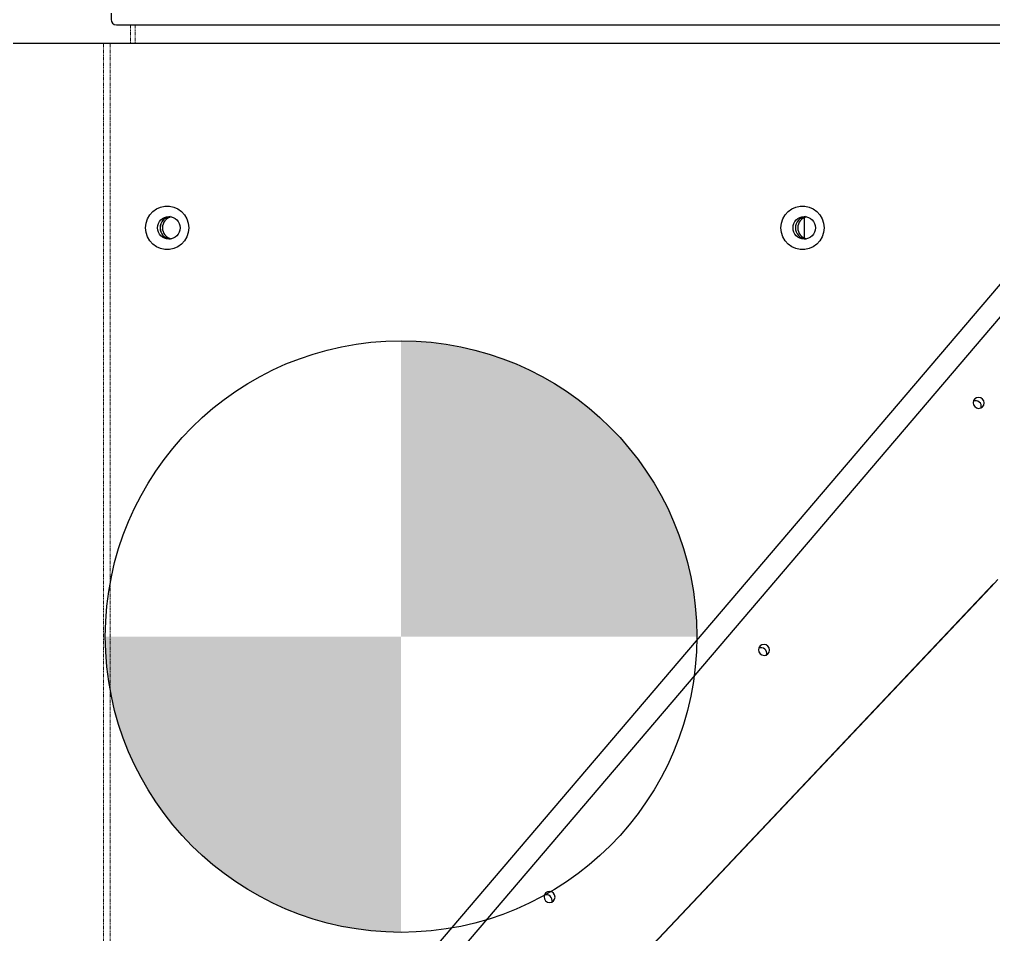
# Model space of a CAD drawing. Header units: millimetres. Extents: x -18594 to 273470, y -238787 to 48452.
# Drawn here: x 34252.3 to 34619.3, y -234083.1 to -233738.3 of the extents above; entities that cross this region are included whole.
import ezdxf

# ---------------------------------------------------------------- set-up
doc = ezdxf.new("R2010")
doc.units = ezdxf.units.MM
doc.linetypes.add('Xref AGV layout$0$PHANTOM', pattern=[2.5, 1.25, -0.25, 0.25, -0.25, 0.25, -0.25])
doc.layers.add('AM_BOR', color=4, linetype='Continuous', lineweight=25)
doc.layers.add('Xref AGV layout$0$ANNOTATION', color=5, linetype='Continuous')

# ---------------------------------------------------------------- blocks, each defined once
blk = doc.blocks.new('Xref AGV layout$0$SW_DOWELSYMBOL_0')
at = {"linetype": 'Continuous', "lineweight": 18}
h = blk.add_hatch(color=0, dxfattribs=at)
edge = h.paths.add_edge_path(flags=0)
edge.add_arc((0, 0), 111.46, 0, 90)
edge.add_line((0, 111.46), (0, 0))
edge.add_line((0, 0), (111.46, 0))
h = blk.add_hatch(color=0, dxfattribs=at)
edge = h.paths.add_edge_path(flags=0)
edge.add_arc((0, 0), 111.46, 180, 270)
edge.add_line((0, -111.46), (0, 0))
edge.add_line((0, 0), (-111.46, 0))
at = {"layer": 'Xref AGV layout$0$ANNOTATION', "color": 0}
blk.add_circle((0, 0), 111.46, dxfattribs=at)
blk = doc.blocks.new('Xref AGV layout$0$A$C343F789C')
at = {"color": 7, "linetype": 'Continuous', "lineweight": 25}
for p, q in [((3483.67, 1039.46), (3098.64, 587.68)), ((3489.76, 1034.27), (3104.73, 582.49)), ((3271.33, 870.27), (3118.9, 709.06)), ((3271.26, 870.33), (3119.97, 710.32)), ((3119.97, 710.32), (3117.33, 707.38)), ((3190.24, 571.03), (3190.24, 578.74)), ((3104.17, 505.38), (3451.83, 505.38)), ((3451.83, 505.38), (3454.32, 505.38)), ((3454.32, 505.38), (3635.03, 505.38)), ((3449.47, 498.38), (3104.14, 498.38)), ((3451.44, 466.82), (3451.44, 496.38))]:
    blk.add_line(p, q, dxfattribs=at)
at = {"color": 8, "linetype": 'Xref AGV layout$0$PHANTOM', "lineweight": 18}
for p, q in [((3454.32, 505.38), (3454.32, 992.69)), ((3451.83, 505.38), (3451.83, 989.76)), ((3119.97, 710.32), (3118.9, 709.06)), ((3442.33, 498.38), (3442.33, 505.38)), ((3444.2, 498.38), (3444.2, 505.38))]:
    blk.add_line(p, q, dxfattribs=at)
at = {"color": 7, "linetype": 'Continuous', "lineweight": 25, "flags": 128}
for points in [[(3286.22, 829.08), (3285.42, 828.94), (3284.75, 828.51), (3284.3, 827.84), (3284.14, 827.05), (3284.3, 826.25), (3284.75, 825.57), (3285.42, 825.11), (3286.22, 824.93), (3287.02, 825.07), (3287.69, 825.51), (3288.14, 826.17), (3288.3, 826.96), (3288.14, 827.76), (3287.69, 828.44), (3287.02, 828.91), (3286.22, 829.08)], [(3205.37, 735.99), (3204.58, 735.85), (3203.9, 735.41), (3203.45, 734.75), (3203.29, 733.96), (3203.45, 733.16), (3203.9, 732.48), (3204.58, 732.02), (3205.37, 731.84), (3206.17, 731.98), (3206.85, 732.42), (3207.3, 733.08), (3207.45, 733.87), (3207.3, 734.67), (3206.85, 735.35), (3206.17, 735.82), (3205.37, 735.99)], [(3124.53, 642.9), (3123.73, 642.76), (3123.06, 642.32), (3122.6, 641.66), (3122.45, 640.87), (3122.6, 640.07), (3123.06, 639.39), (3123.73, 638.93), (3124.53, 638.75), (3125.32, 638.89), (3126, 639.33), (3126.45, 639.99), (3126.61, 640.78), (3126.45, 641.58), (3126, 642.26), (3125.32, 642.73), (3124.53, 642.9)], [(3182.74, 574.88), (3182.92, 576.6), (3183.45, 578.24), (3184.3, 579.73), (3185.43, 581.01), (3186.81, 582.03), (3188.36, 582.73), (3190.02, 583.09), (3191.72, 583.09), (3193.38, 582.73), (3194.94, 582.03), (3196.31, 581.01), (3197.45, 579.73), (3198.3, 578.24), (3198.82, 576.6), (3199, 574.88), (3198.82, 573.17), (3198.3, 571.53), (3197.45, 570.03), (3196.31, 568.75), (3194.94, 567.74), (3193.38, 567.04), (3191.72, 566.68), (3190.02, 566.68), (3188.36, 567.04), (3186.81, 567.74), (3185.43, 568.75), (3184.3, 570.03), (3183.45, 571.53), (3182.92, 573.17), (3182.74, 574.88)], [(3422.19, 574.88), (3422.37, 576.6), (3422.89, 578.24), (3423.74, 579.73), (3424.88, 581.01), (3426.25, 582.03), (3427.8, 582.73), (3429.47, 583.09), (3431.17, 583.09), (3432.83, 582.73), (3434.38, 582.03), (3435.76, 581.01), (3436.89, 579.73), (3437.74, 578.24), (3438.27, 576.6), (3438.44, 574.88), (3438.27, 573.17), (3437.74, 571.53), (3436.89, 570.03), (3435.76, 568.75), (3434.38, 567.74), (3432.83, 567.04), (3431.17, 566.68), (3429.47, 566.68), (3427.8, 567.04), (3426.25, 567.74), (3424.88, 568.75), (3423.74, 570.03), (3422.89, 571.53), (3422.37, 573.17), (3422.19, 574.88)]]:
    blk.add_lwpolyline(points, dxfattribs=at)
at = {"color": 1}
blk.add_circle((3342.17, 728.88), 111.46, dxfattribs=at)
at = {"color": 7, "linetype": 'Continuous', "lineweight": 25}
for centre in [(3190.23, 574.89), (3429.68, 574.89), (3429.68, 574.89)]:
    blk.add_circle(centre, 4.23, dxfattribs=at)
for centre, radius, start, end in [((3287.32, 828.3), 2.11, 164.0846, 295.0372), ((3206.48, 735.21), 2.11, 164.0804, 295.0413), ((3125.63, 642.12), 2.11, 164.0845, 295.0372), ((3188.42, 574.88), 4.26, 282.4107, 77.5893), ((3189.28, 574.88), 4.26, 276.4923, 83.5077), ((3427.87, 574.91), 4.23, 359.6831, 77.6964), ((3428.74, 574.91), 4.23, 359.6549, 83.638), ((3428.72, 574.88), 4.26, 276.4878, 83.5122), ((3427.88, 574.86), 4.23, 282.2518, 0.3696), ((3428.74, 574.85), 4.22, 276.3064, 0.4015), ((3449.45, 496.4), 1.99, 359.5657, 89.5559)]:
    blk.add_arc(centre, radius, start, end, dxfattribs=at)
at = {"color": 1}
blk.add_blockref('Xref AGV layout$0$SW_DOWELSYMBOL_0', (3342.17, 728.88), dxfattribs=at)
blk = doc.blocks.new('Xref AGV layout$0$Double AGV')
at = {"rotation": 180}
blk.add_blockref('Xref AGV layout$0$A$C343F789C', (37738.25, -233241.91), dxfattribs=at)
blk = doc.blocks.new('Xref AGV layout')
blk.add_blockref('Xref AGV layout$0$Double AGV', (0, 0))

msp = doc.modelspace()

# ---------------------------------------------------------------- block references
at = {"layer": 'AM_BOR'}
msp.add_blockref('Xref AGV layout', (0, 0), dxfattribs=at)

doc.saveas('drawing.dxf')
